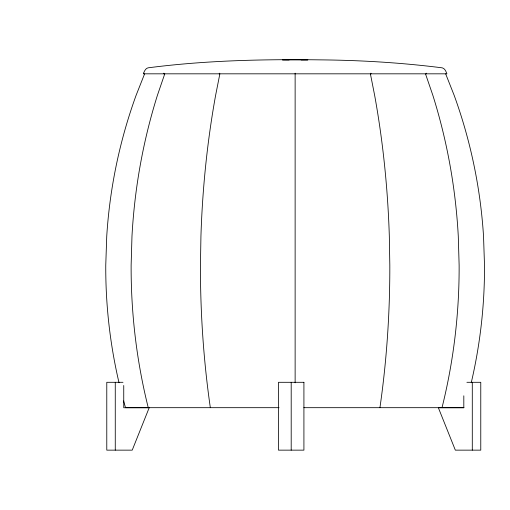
<?xml version="1.0" encoding="UTF-8"?>
<svg xmlns="http://www.w3.org/2000/svg" width="510" height="510" viewBox="0 0 510 510"><rect width="100%" height="100%" fill="white"/><g stroke="black" fill="none" stroke-linecap="round" stroke-linejoin="round"><path stroke-width="0.76" d="M219.249 73.822L219.357 73.179M219.867 73.822L215.615 95.351A505.563 252.781 -90 0 0 200.934 236.277L200.449 265.13A505.187 252.597 90 0 0 210.33 407.681M163.697 73.822L163.888 73.179M164.775 73.822L157.399 95.351A505.563 437.829 90 0 0 131.975 236.277L131.134 265.13A505.187 437.503 90 0 0 148.244 407.681M144.611 73.822L136.093 95.351A505.563 505.563 0 0 0 106.737 236.277L105.761 265.13A505.187 505.187 0 0 0 119.021 382.749M301.13 59.925L307.881 59.855L282.381 59.855L289.132 59.925M122.974 382.302L106.781 382.302L106.781 450.145L132.224 450.145L149.188 407.745L123.745 407.745L123.745 385.483M466.899 382.302L480.771 382.302L480.771 450.145L455.334 450.145L438.37 407.745L463.813 407.745L463.813 395.817M279.034 407.681L125.524 407.681A505.187 505.187 0 0 1 123.624 400.917M303.852 407.681L463.96 407.681M445.651 73.822L454.168 95.351A505.563 505.563 0 0 1 483.531 236.277L484.5 265.13A505.187 505.187 0 0 1 471.24 382.749M425.487 73.822L432.862 95.351A505.563 437.829 90 0 1 458.286 236.277L459.127 265.13A505.187 437.503 -90 0 1 442.017 407.681M426.373 73.179L426.564 73.822M370.394 73.822L374.646 95.351A505.563 252.781 90 0 1 389.328 236.277L389.818 265.13A505.187 252.597 -90 0 1 379.937 407.681M370.904 73.179L371.012 73.822M472.292 382.302L472.292 450.145M295.131 73.179L295.131 382.819M291.197 382.302L291.197 450.145M115.266 382.302L115.266 450.145M143.584 73.179L143.361 73.822L446.9 73.822C446.001 71.496 444.962 68.55 442.259 67.843C401.937 62.743 361.278 60.244 320.631 59.874C263.052 59.115 205.288 60.41 148.123 67.824C145.573 68.346 144.483 71.043 143.584 73.179M303.915 382.302L278.473 382.302L278.473 450.145L303.915 450.145L303.915 382.302"/></g></svg>
